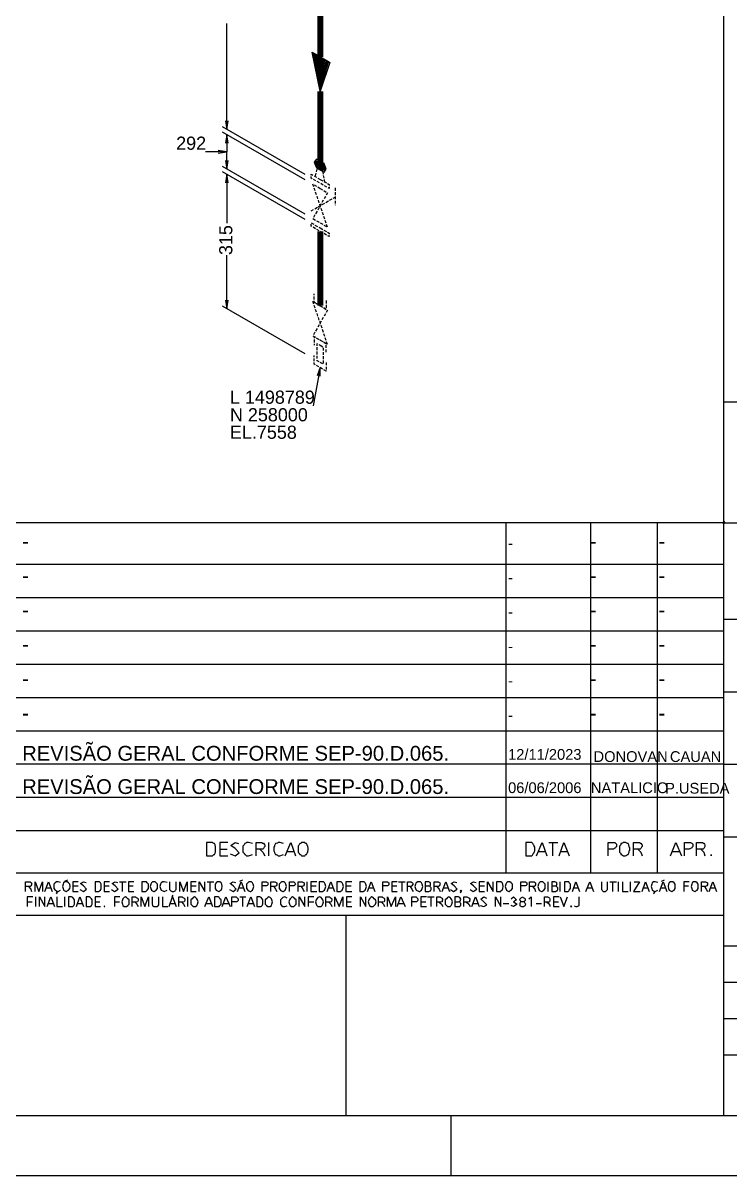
# Model space of a CAD drawing. Extents: x 0 to 597, y 0 to 422.
# Drawn here: x 338.1 to 454.8, y 0 to 190.5 of the extents above; entities that cross this region are included whole.
import ezdxf

# ---------------------------------------------------------------- set-up
doc = ezdxf.new("R2010")
doc.units = 0
doc.header["$MEASUREMENT"] = 0
doc.linetypes.add('GT100', pattern=[0.7, 0.466667, -0.233333])
doc.linetypes.add('GT101', pattern=[2.1, 1.4, -0.7])
doc.layers.add('GT_1', color=7, linetype='Continuous')
doc.styles.add('HTX1', font='O8116901', dxfattribs={"width": 1.02})

msp = doc.modelspace()

# ---------------------------------------------------------------- linework, layer by layer
at = {"linetype": 'Continuous'}
msp.add_lwpolyline([(0, 421.74), (597.11, 421.74), (597.11, 0), (0, 0)], close=True, dxfattribs=at)
at = {"layer": 'GT_1', "flags": 128}
for points in [[(25, 10), (583.8, 10), (583.8, 409.8)], [(453.8, 10), (453.8, 409.8)], [(371.76, 172.86), (371.76, 190.4)], [(387.17, 184.86), (388.73, 183.94), (387.17, 179.18), (385.82, 185.64), (388.52, 184.08), (387.17, 179.75), (385.89, 185.57), (388.37, 184.15), (387.17, 180.32), (386.1, 185.5), (388.16, 184.29), (387.17, 180.88), (386.31, 185.36), (387.95, 184.43), (387.17, 181.38), (386.46, 185.29), (387.73, 184.51), (387.17, 181.95), (386.67, 185.14), (387.59, 184.65), (387.17, 182.45), (386.88, 185), (387.38, 184.72), (387.17, 183.01), (387.1, 184.93), (387.17, 184.86), (387.17, 179.18)], [(371.55, 174.28), (371.76, 172.86), (371.97, 174.28)], [(384.68, 165.41), (371.05, 173.29)], [(384.68, 164.55), (371.05, 172.44)], [(371.97, 170.59), (371.76, 172.01), (371.55, 170.59)], [(371.76, 172.01), (371.76, 169.17)], [(371.76, 169.17), (368.21, 169.17)], [(370.34, 168.96), (371.76, 169.17), (370.34, 169.38)], [(371.55, 167.75), (371.76, 166.33), (371.97, 167.75)], [(371.76, 166.33), (371.76, 169.17)], [(387.81, 165.83), (388.16, 166.33), (387.81, 167.25), (386.53, 167.96), (386.17, 167.47), (386.53, 166.54), (387.81, 165.83)], [(386.28, 167.62), (387.14, 167.62)], [(384.68, 158.87), (371.05, 166.76)], [(384.68, 158.02), (371.05, 165.9)], [(386.19, 167.42), (387.5, 167.42)], [(386.27, 167.22), (387.82, 167.22)], [(386.34, 167.02), (387.89, 167.02)], [(386.42, 166.82), (387.97, 166.82)], [(386.5, 166.62), (388.05, 166.62)], [(386.74, 166.42), (388.12, 166.42)], [(387.1, 166.22), (388.08, 166.22)], [(371.97, 164.06), (371.76, 165.48), (371.55, 164.06)], [(371.76, 165.48), (371.76, 157.38)], [(371.76, 143.25), (371.76, 152.13)], [(384.68, 135.8), (371.05, 143.68)], [(371.55, 144.67), (371.76, 143.25), (371.97, 144.67)], [(387.17, 133.53), (386.03, 127.21)], [(387.17, 132.11), (387.17, 133.53), (386.67, 132.18)], [(453.8, 127.9), (583.8, 127.9)], [(453.8, 107.9), (25, 107.9)], [(417.8, 107.9), (417.8, 50)], [(431.8, 107.9), (431.8, 50)], [(442.8, 107.9), (442.8, 50)], [(453.7, 108), (453.8, 108.1), (454, 107.9), (453.8, 107.7), (453.6, 107.9), (453.7, 108)], [(453.8, 108), (453.9, 107.9), (453.8, 107.8), (453.7, 107.9), (453.8, 108)], [(453.8, 107.9), (583.8, 107.9)], [(453.8, 101), (328.9, 101)], [(453.8, 95.5), (328.9, 95.5)], [(453.8, 92), (583.8, 92)], [(453.8, 90), (328.9, 90)], [(453.8, 84.5), (328.9, 84.5)], [(453.8, 80), (583.8, 80)], [(453.8, 79), (328.9, 79)], [(453.8, 73.5), (328.9, 73.5)], [(453.8, 68), (328.9, 68)], [(453.8, 68), (583.8, 68)], [(453.8, 62.5), (328.9, 62.5)], [(453.8, 57), (142, 57)], [(453.8, 56), (583.8, 56)], [(369.2, 52.9), (369.3, 52.9), (369.4, 52.9), (369.5, 53), (369.6, 53.1), (369.7, 53.1), (369.8, 53.3), (369.8, 53.4), (369.9, 53.5), (369.9, 53.7), (369.9, 53.8), (369.9, 54), (369.9, 54.2), (369.9, 54.3), (369.9, 54.5), (369.8, 54.6), (369.8, 54.7), (369.7, 54.9), (369.6, 54.9), (369.5, 55), (369.4, 55.1), (369.3, 55.1), (369.2, 55.1), (368.4, 55.1), (368.4, 52.9), (369.2, 52.9)], [(371.9, 55.1), (370.6, 55.1), (370.6, 52.9), (371.9, 52.9)], [(370.6, 54), (371.8, 54)], [(372.3, 53.2), (373.1, 52.9), (373.8, 53.4), (373.1, 54.1), (372.4, 54.6), (373.1, 55.1), (373.7, 54.9)], [(376, 54.9), (375.3, 55.1), (375.2, 55.1), (375, 55.1), (374.9, 55), (374.8, 54.9), (374.7, 54.9), (374.6, 54.7), (374.5, 54.6), (374.4, 54.5), (374.4, 54.3), (374.4, 54.2), (374.4, 54), (374.4, 53.8), (374.4, 53.7), (374.4, 53.5), (374.5, 53.4), (374.6, 53.3), (374.7, 53.1), (374.8, 53.1), (374.9, 53), (375, 52.9), (375.2, 52.9), (375.3, 52.9), (376, 53.1)], [(376.6, 52.9), (376.6, 55.1), (377.4, 55.1), (377.5, 55.1), (377.7, 55), (377.8, 55), (377.9, 54.8), (378, 54.7), (378, 54.5), (378, 54.4), (377.9, 54.3), (377.8, 54.1), (377.7, 54), (377.5, 54), (377.4, 54), (376.6, 54)], [(377.2, 54), (377.7, 53.5), (378, 52.9)], [(378.7, 52.9), (378.7, 55.1)], [(381.1, 54.9), (380.5, 55.1), (380.3, 55.1), (380.2, 55.1), (380.1, 55), (379.9, 54.9), (379.8, 54.9), (379.7, 54.7), (379.6, 54.6), (379.6, 54.5), (379.5, 54.3), (379.5, 54.2), (379.5, 54), (379.5, 53.8), (379.5, 53.7), (379.6, 53.5), (379.6, 53.4), (379.7, 53.3), (379.8, 53.1), (379.9, 53.1), (380.1, 53), (380.2, 52.9), (380.3, 52.9), (380.5, 52.9), (381.1, 53.1)], [(381.4, 52.9), (382.3, 55.1), (383.1, 52.9)], [(381.7, 53.6), (382.9, 53.6)], [(384.3, 52.9), (384.4, 52.9), (384.6, 52.9), (384.7, 53), (384.8, 53.1), (384.9, 53.1), (385, 53.3), (385, 53.4), (385.1, 53.5), (385.1, 53.7), (385.2, 53.8), (385.2, 54), (385.2, 54.2), (385.1, 54.3), (385.1, 54.5), (385, 54.6), (385, 54.7), (384.9, 54.9), (384.8, 54.9), (384.7, 55), (384.6, 55.1), (384.4, 55.1), (384.3, 55.1), (384.2, 55.1), (384.1, 55.1), (384, 55), (383.9, 54.9), (383.8, 54.9), (383.7, 54.7), (383.6, 54.6), (383.5, 54.5), (383.5, 54.3), (383.5, 54.2), (383.5, 54), (383.5, 53.8), (383.5, 53.7), (383.5, 53.5), (383.6, 53.4), (383.7, 53.3), (383.8, 53.1), (383.9, 53.1), (384, 53), (384.1, 52.9), (384.2, 52.9), (384.3, 52.9)], [(421.9, 52.9), (422, 52.9), (422.1, 52.9), (422.2, 53), (422.3, 53.1), (422.4, 53.3), (422.5, 53.4), (422.5, 53.5), (422.6, 53.7), (422.6, 53.8), (422.6, 54), (422.6, 54.2), (422.6, 54.3), (422.5, 54.5), (422.5, 54.6), (422.4, 54.7), (422.3, 54.9), (422.2, 55), (422.1, 55.1), (422, 55.1), (421.8, 55.1), (421.1, 55.1), (421.1, 52.9), (421.8, 52.9), (421.9, 52.9)], [(422.9, 52.9), (423.8, 55.1), (424.6, 52.9)], [(423.2, 53.6), (424.4, 53.6)], [(424.9, 55.1), (426.4, 55.1)], [(425.6, 52.9), (425.6, 55.1)], [(426.6, 52.9), (427.4, 55.1), (428.3, 52.9)], [(426.9, 53.6), (428, 53.6)], [(434.7, 52.9), (434.7, 55.1), (435.6, 55.1), (435.8, 55.1), (435.9, 55), (436, 54.9), (436.1, 54.8), (436.1, 54.6), (436.1, 54.4), (436, 54.3), (435.9, 54.2), (435.7, 54.1), (435.6, 54), (434.7, 54)], [(437.5, 52.9), (437.6, 52.9), (437.8, 53), (437.9, 53.1), (438, 53.1), (438.1, 53.3), (438.1, 53.4), (438.2, 53.5), (438.2, 53.7), (438.3, 53.8), (438.3, 54), (438.3, 54.2), (438.2, 54.3), (438.2, 54.5), (438.1, 54.6), (438.1, 54.7), (438, 54.9), (437.9, 54.9), (437.8, 55), (437.6, 55.1), (437.5, 55.1), (437.4, 55.1), (437.3, 55.1), (437.2, 55.1), (437.1, 55), (436.9, 54.9), (436.8, 54.9), (436.8, 54.7), (436.7, 54.6), (436.6, 54.5), (436.6, 54.3), (436.6, 54.2), (436.6, 54), (436.6, 53.8), (436.6, 53.7), (436.6, 53.5), (436.7, 53.4), (436.8, 53.3), (436.8, 53.1), (436.9, 53.1), (437.1, 53), (437.2, 52.9), (437.3, 52.9), (437.4, 52.9), (437.5, 52.9)], [(438.9, 52.9), (438.9, 55.1), (439.7, 55.1), (439.9, 55.1), (440, 55), (440.1, 55), (440.2, 54.8), (440.3, 54.7), (440.3, 54.5), (440.3, 54.4), (440.2, 54.3), (440.1, 54.1), (440, 54), (439.9, 54), (439.7, 54), (438.9, 54)], [(439.6, 54), (440.1, 53.5), (440.3, 52.9)], [(445, 52.9), (445.9, 55.1), (446.8, 52.9)], [(445.3, 53.6), (446.5, 53.6)], [(447.3, 52.9), (447.3, 55.1), (448.1, 55.1), (448.2, 55.1), (448.3, 55.1), (448.5, 55), (448.6, 54.9), (448.7, 54.8), (448.7, 54.6), (448.7, 54.4), (448.6, 54.3), (448.5, 54.2), (448.3, 54.1), (448.1, 54), (447.3, 54)], [(449.3, 52.9), (449.3, 55.1), (450.1, 55.1), (450.3, 55.1), (450.4, 55), (450.5, 55), (450.6, 54.8), (450.7, 54.7), (450.7, 54.5), (450.7, 54.4), (450.6, 54.3), (450.5, 54.1), (450.4, 54), (450.3, 54), (450.1, 54), (449.3, 54)], [(450, 54), (450.5, 53.5), (450.7, 52.9)], [(451.7, 53), (451.7, 53.1), (451.7, 52.9), (451.7, 53)], [(453.8, 50), (142, 50)], [(338.5, 47), (338.5, 48.6), (339.1, 48.6), (339.3, 48.6), (339.4, 48.5), (339.5, 48.4), (339.5, 48.2), (339.5, 48.1), (339.4, 47.9), (339.3, 47.8), (339.1, 47.8), (338.5, 47.8)], [(339, 47.8), (339.4, 47.4), (339.5, 47)], [(340.1, 47), (340.1, 48.6), (340.7, 47), (341.3, 48.6), (341.3, 47)], [(341.7, 47), (342.3, 48.6), (342.9, 47)], [(344.3, 48.5), (343.9, 48.6), (343.6, 48.6), (343.4, 48.4), (343.2, 48.2), (343.2, 47.8), (343.2, 47.5), (343.4, 47.2), (343.6, 47.1), (343.9, 47), (344.3, 47.2)], [(345.3, 47), (345.4, 47.1), (345.6, 47.2), (345.8, 47.5), (345.9, 47.8), (345.8, 48.2), (345.6, 48.4), (345.4, 48.6), (345.2, 48.6), (345, 48.6), (344.8, 48.4), (344.7, 48.2), (344.6, 47.8), (344.7, 47.5), (344.8, 47.2), (345, 47.1), (345.2, 47), (345.3, 47)], [(345, 48.7), (345.2, 48.8), (345.5, 48.9)], [(347.2, 48.6), (346.3, 48.6), (346.3, 47), (347.2, 47)], [(346.3, 47.9), (347.2, 47.9)], [(347.5, 47.3), (348.1, 47), (348.6, 47.4), (348.1, 47.9), (347.6, 48.3), (348.1, 48.6), (348.5, 48.5)], [(350.6, 47), (350.7, 47.1), (350.9, 47.2), (351, 47.5), (351, 47.8), (351, 48.2), (350.9, 48.4), (350.7, 48.6), (350.5, 48.6), (350, 48.6), (350, 47), (350.5, 47), (350.6, 47)], [(352.4, 48.6), (351.5, 48.6), (351.5, 47), (352.4, 47)], [(351.5, 47.9), (352.3, 47.9)], [(352.7, 47.3), (353.2, 47), (353.8, 47.4), (353.3, 47.9), (352.8, 48.3), (353.3, 48.6), (353.7, 48.5)], [(354, 48.6), (355.1, 48.6)], [(354.5, 47), (354.5, 48.6)], [(356.4, 48.6), (355.5, 48.6), (355.5, 47), (356.4, 47)], [(355.5, 47.9), (356.3, 47.9)], [(358.4, 47), (358.5, 47.1), (358.6, 47.2), (358.8, 47.5), (358.8, 47.8), (358.8, 48.2), (358.6, 48.4), (358.5, 48.6), (358.3, 48.6), (357.7, 48.6), (357.7, 47), (358.3, 47), (358.4, 47)], [(359.8, 47), (359.9, 47.1), (360.1, 47.2), (360.3, 47.5), (360.3, 47.8), (360.3, 48.2), (360.1, 48.4), (359.9, 48.6), (359.7, 48.6), (359.5, 48.6), (359.3, 48.4), (359.2, 48.2), (359.1, 47.8), (359.2, 47.5), (359.3, 47.2), (359.5, 47.1), (359.7, 47), (359.8, 47)], [(361.9, 48.5), (361.4, 48.6), (361.2, 48.6), (360.9, 48.4), (360.8, 48.2), (360.7, 47.8), (360.8, 47.5), (360.9, 47.2), (361.2, 47.1), (361.4, 47), (361.9, 47.2)], [(362.3, 48.6), (362.3, 47.5), (362.3, 47.3), (362.4, 47.2), (362.5, 47.1), (362.7, 47), (362.8, 47), (363, 47), (363.2, 47.1), (363.3, 47.2), (363.4, 47.3), (363.4, 47.5), (363.4, 48.6)], [(364, 47), (364, 48.6), (364.6, 47), (365.2, 48.6), (365.2, 47)], [(366.7, 48.6), (365.8, 48.6), (365.8, 47), (366.7, 47)], [(365.8, 47.9), (366.7, 47.9)], [(367.2, 47), (367.2, 48.6), (368.1, 47), (368.1, 48.6)], [(368.5, 48.6), (369.6, 48.6)], [(369, 47), (369, 48.6)], [(370.5, 47), (370.6, 47.1), (370.8, 47.2), (370.9, 47.5), (371, 47.8), (370.9, 48.2), (370.8, 48.4), (370.6, 48.6), (370.4, 48.6), (370.2, 48.6), (370, 48.4), (369.8, 48.2), (369.8, 47.8), (369.8, 47.5), (370, 47.2), (370.2, 47.1), (370.4, 47), (370.5, 47)], [(372.2, 47.3), (372.8, 47), (373.3, 47.4), (372.8, 47.9), (372.3, 48.3), (372.8, 48.6), (373.2, 48.5)], [(373.5, 47), (374.1, 48.6), (374.7, 47)], [(373.9, 48.7), (374.1, 48.8), (374.4, 48.9)], [(375.7, 47), (375.8, 47.1), (376, 47.2), (376.1, 47.5), (376.2, 47.8), (376.1, 48.2), (376, 48.4), (375.8, 48.6), (375.6, 48.6), (375.4, 48.6), (375.2, 48.4), (375, 48.2), (375, 47.8), (375, 47.5), (375.2, 47.2), (375.4, 47.1), (375.6, 47), (375.7, 47)], [(377.6, 47), (377.6, 48.6), (378.2, 48.6), (378.3, 48.6), (378.4, 48.5), (378.5, 48.4), (378.6, 48.2), (378.5, 48.1), (378.4, 48), (378.3, 47.9), (378.2, 47.9), (377.6, 47.9)], [(379, 47), (379, 48.6), (379.6, 48.6), (379.7, 48.6), (379.9, 48.5), (380, 48.4), (380, 48.2), (380, 48.1), (379.9, 47.9), (379.7, 47.8), (379.6, 47.8), (379, 47.8)], [(379.5, 47.8), (379.8, 47.4), (380, 47)], [(381.1, 47), (381.2, 47.1), (381.4, 47.2), (381.5, 47.5), (381.6, 47.8), (381.5, 48.2), (381.4, 48.4), (381.2, 48.6), (381, 48.6), (380.8, 48.6), (380.6, 48.4), (380.4, 48.2), (380.4, 47.8), (380.4, 47.5), (380.6, 47.2), (380.8, 47.1), (381, 47), (381.1, 47)], [(382.1, 47), (382.1, 48.6), (382.7, 48.6), (382.8, 48.6), (382.9, 48.5), (383, 48.4), (383.1, 48.2), (383, 48.1), (382.9, 48), (382.8, 47.9), (382.7, 47.9), (382.1, 47.9)], [(383.5, 47), (383.5, 48.6), (384.1, 48.6), (384.2, 48.6), (384.4, 48.5), (384.5, 48.4), (384.5, 48.2), (384.5, 48.1), (384.4, 47.9), (384.2, 47.8), (384.1, 47.8), (383.5, 47.8)], [(384, 47.8), (384.3, 47.4), (384.5, 47)], [(385, 47), (385, 48.6)], [(386.6, 48.6), (385.6, 48.6), (385.6, 47), (386.6, 47)], [(385.6, 47.9), (386.5, 47.9)], [(387.6, 47), (387.7, 47.1), (387.9, 47.2), (388, 47.5), (388.1, 47.8), (388, 48.2), (387.9, 48.4), (387.7, 48.6), (387.5, 48.6), (387, 48.6), (387, 47), (387.5, 47), (387.6, 47)], [(388.3, 47), (388.9, 48.6), (389.5, 47)], [(390.5, 47), (390.6, 47.1), (390.8, 47.2), (390.9, 47.5), (391, 47.8), (390.9, 48.2), (390.8, 48.4), (390.6, 48.6), (390.4, 48.6), (389.9, 48.6), (389.9, 47), (390.4, 47), (390.5, 47)], [(392.4, 48.6), (391.4, 48.6), (391.4, 47), (392.4, 47)], [(391.4, 47.9), (392.3, 47.9)], [(394.3, 47), (394.4, 47.1), (394.6, 47.2), (394.7, 47.5), (394.8, 47.8), (394.7, 48.2), (394.6, 48.4), (394.4, 48.6), (394.3, 48.6), (393.7, 48.6), (393.7, 47), (394.3, 47)], [(395, 47), (395.6, 48.6), (396.2, 47)], [(397.5, 47), (397.5, 48.6), (398.1, 48.6), (398.3, 48.6), (398.4, 48.5), (398.5, 48.4), (398.5, 48.2), (398.5, 48.1), (398.4, 48), (398.3, 47.9), (398.1, 47.9), (397.5, 47.9)], [(399.9, 48.6), (399, 48.6), (399, 47), (399.9, 47)], [(399, 47.9), (399.8, 47.9)], [(400.1, 48.6), (401.2, 48.6)], [(400.7, 47), (400.7, 48.6)], [(401.6, 47), (401.6, 48.6), (402, 48.6), (402.2, 48.6), (402.3, 48.5), (402.4, 48.4), (402.5, 48.2), (402.4, 48.1), (402.3, 47.9), (402.2, 47.8), (402, 47.8), (401.6, 47.8)], [(402, 47.8), (402.3, 47.4), (402.5, 47)], [(403.6, 47), (403.7, 47.1), (403.9, 47.2), (404, 47.5), (404.1, 47.8), (404, 48.2), (403.9, 48.4), (403.7, 48.6), (403.5, 48.6), (403.3, 48.6), (403, 48.4), (402.9, 48.2), (402.8, 47.8), (402.9, 47.5), (403, 47.2), (403.3, 47.1), (403.5, 47), (403.6, 47)], [(404.5, 47.9), (405.1, 47.9), (405.4, 48), (405.4, 48.3), (405.3, 48.5), (405.1, 48.6), (404.5, 48.6), (404.5, 47), (405.1, 47), (405.3, 47.1), (405.4, 47.1), (405.5, 47.3), (405.5, 47.4), (405.5, 47.6), (405.4, 47.7), (405.3, 47.8), (405.1, 47.9)], [(406, 47), (406, 48.6), (406.5, 48.6), (406.7, 48.6), (406.8, 48.5), (406.9, 48.4), (407, 48.2), (406.9, 48.1), (406.8, 47.9), (406.7, 47.8), (406.5, 47.8), (406, 47.8)], [(406.4, 47.8), (406.8, 47.4), (407, 47)], [(407.3, 47), (407.9, 48.6), (408.5, 47)], [(408.7, 47.3), (409.2, 47), (409.8, 47.4), (409.3, 47.9), (408.8, 48.3), (409.3, 48.6), (409.7, 48.5)], [(411.9, 47.3), (412.4, 47), (413, 47.4), (412.5, 47.9), (412, 48.3), (412.5, 48.6), (412.9, 48.5)], [(414.3, 48.6), (413.4, 48.6), (413.4, 47), (414.3, 47)], [(413.4, 47.9), (414.3, 47.9)], [(414.8, 47), (414.8, 48.6), (415.7, 47), (415.7, 48.6)], [(417, 47), (417, 47.1), (417.2, 47.2), (417.3, 47.5), (417.4, 47.8), (417.3, 48.2), (417.2, 48.4), (417, 48.6), (416.9, 48.6), (416.3, 48.6), (416.3, 47), (416.9, 47), (417, 47)], [(418.4, 47), (418.5, 47.1), (418.7, 47.2), (418.9, 47.5), (418.9, 47.8), (418.9, 48.2), (418.7, 48.4), (418.5, 48.6), (418.3, 48.6), (418.1, 48.6), (417.9, 48.4), (417.8, 48.2), (417.7, 47.8), (417.8, 47.5), (417.9, 47.2), (418.1, 47.1), (418.3, 47), (418.4, 47)], [(420.3, 47), (420.3, 48.6), (420.9, 48.6), (421.1, 48.6), (421.2, 48.5), (421.3, 48.4), (421.3, 48.2), (421.3, 48.1), (421.2, 48), (421, 47.9), (420.9, 47.9), (420.3, 47.9)], [(421.7, 47), (421.7, 48.6), (422.3, 48.6), (422.5, 48.6), (422.6, 48.5), (422.7, 48.4), (422.7, 48.2), (422.7, 48.1), (422.6, 47.9), (422.5, 47.8), (422.3, 47.8), (421.7, 47.8)], [(422.2, 47.8), (422.6, 47.4), (422.7, 47)], [(423.8, 47), (423.9, 47.1), (424.1, 47.2), (424.3, 47.5), (424.3, 47.8), (424.3, 48.2), (424.1, 48.4), (423.9, 48.6), (423.7, 48.6), (423.5, 48.6), (423.3, 48.4), (423.2, 48.2), (423.1, 47.8), (423.2, 47.5), (423.3, 47.2), (423.5, 47.1), (423.7, 47), (423.8, 47)], [(424.8, 47), (424.8, 48.6)], [(425.4, 47.9), (426, 47.9), (426.2, 48), (426.3, 48.3), (426.2, 48.5), (425.9, 48.6), (425.4, 48.6), (425.4, 47), (426, 47), (426.2, 47.1), (426.3, 47.1), (426.4, 47.3), (426.4, 47.4), (426.4, 47.6), (426.3, 47.7), (426.2, 47.8), (426, 47.9)], [(426.8, 47), (426.8, 48.6)], [(428.1, 47), (428.2, 47.1), (428.3, 47.2), (428.5, 47.5), (428.5, 47.8), (428.5, 48.2), (428.3, 48.4), (428.2, 48.6), (428, 48.6), (427.5, 48.6), (427.5, 47), (428, 47), (428.1, 47)], [(428.8, 47), (429.4, 48.6), (430, 47)], [(431, 47), (431.7, 48.6), (432.3, 47)], [(433.6, 48.6), (433.6, 47.5), (433.6, 47.3), (433.7, 47.2), (433.8, 47.1), (433.9, 47), (434.1, 47), (434.2, 47), (434.4, 47.1), (434.5, 47.2), (434.6, 47.3), (434.6, 47.5), (434.6, 48.6)], [(435, 48.6), (436.1, 48.6)], [(435.5, 47), (435.5, 48.6)], [(436.4, 47), (436.4, 48.6)], [(437.1, 48.6), (437.1, 47), (438, 47)], [(438.4, 47), (438.4, 48.6)], [(439, 48.6), (439.9, 48.6), (438.9, 47), (440, 47)], [(440.3, 47), (440.9, 48.6), (441.5, 47)], [(442.9, 48.5), (442.5, 48.6), (442.2, 48.6), (442, 48.4), (441.9, 48.2), (441.8, 47.8), (441.9, 47.5), (442, 47.2), (442.2, 47.1), (442.5, 47), (442.9, 47.2)], [(443.2, 47), (443.8, 48.6), (444.4, 47)], [(443.5, 48.7), (443.8, 48.8), (444, 48.9)], [(445.3, 47), (445.4, 47.1), (445.6, 47.2), (445.8, 47.5), (445.8, 47.8), (445.8, 48.2), (445.6, 48.4), (445.4, 48.6), (445.2, 48.6), (445, 48.6), (444.8, 48.4), (444.7, 48.2), (444.6, 47.8), (444.7, 47.5), (444.8, 47.2), (445, 47.1), (445.2, 47), (445.3, 47)], [(448.1, 48.6), (447.2, 48.6), (447.2, 47)], [(447.2, 47.9), (448, 47.9)], [(449.1, 47), (449.2, 47.1), (449.4, 47.2), (449.6, 47.5), (449.6, 47.8), (449.6, 48.2), (449.4, 48.4), (449.2, 48.6), (449, 48.6), (448.8, 48.6), (448.6, 48.4), (448.5, 48.2), (448.4, 47.8), (448.5, 47.5), (448.6, 47.2), (448.8, 47.1), (449, 47), (449.1, 47)], [(450.1, 47), (450.1, 48.6), (450.7, 48.6), (450.8, 48.6), (451, 48.5), (451.1, 48.4), (451.1, 48.2), (451.1, 48.1), (451, 47.9), (450.8, 47.8), (450.7, 47.8), (450.1, 47.8)], [(450.6, 47.8), (450.9, 47.4), (451.1, 47)], [(451.4, 47), (452, 48.6), (452.6, 47)], [(339.7, 46.1), (338.8, 46.1), (338.8, 44.5)], [(340.2, 44.5), (340.2, 46.1)], [(340.8, 44.5), (340.8, 46.1), (341.7, 44.5), (341.7, 46.1)], [(341.9, 47.6), (342.7, 47.6)], [(342.1, 44.5), (342.7, 46.1), (343.3, 44.5)], [(343.6, 46.6), (343.8, 46.8), (343.7, 46.8), (343.6, 46.9), (343.7, 47)], [(343.7, 46.1), (343.7, 44.5), (344.6, 44.5)], [(345, 44.5), (345, 46.1)], [(346.2, 44.5), (346.3, 44.5), (346.5, 44.7), (346.6, 44.9), (346.6, 45.3), (346.6, 45.6), (346.5, 45.8), (346.3, 46), (346.1, 46.1), (345.6, 46.1), (345.6, 44.5), (346.1, 44.5), (346.2, 44.5)], [(346.9, 44.5), (347.5, 46.1), (348.1, 44.5)], [(349.1, 44.5), (349.2, 44.5), (349.4, 44.7), (349.5, 44.9), (349.5, 45.3), (349.5, 45.6), (349.4, 45.8), (349.2, 46), (349, 46.1), (348.5, 46.1), (348.5, 44.5), (349, 44.5), (349.1, 44.5)], [(350.9, 46.1), (350, 46.1), (350, 44.5), (350.9, 44.5)], [(354.1, 46.1), (353.2, 46.1), (353.2, 44.5)], [(355.1, 44.5), (355.2, 44.5), (355.4, 44.7), (355.6, 44.9), (355.6, 45.3), (355.6, 45.6), (355.4, 45.8), (355.2, 46), (355, 46.1), (354.8, 46), (354.6, 45.8), (354.5, 45.6), (354.4, 45.3), (354.5, 44.9), (354.6, 44.7), (354.8, 44.5), (355, 44.5), (355.1, 44.5)], [(356.1, 44.5), (356.1, 46.1), (356.7, 46.1), (356.8, 46), (357, 45.9), (357.1, 45.8), (357.1, 45.6), (357.1, 45.5), (357, 45.3), (356.8, 45.2), (356.7, 45.2), (356.1, 45.2)], [(357.6, 44.5), (357.6, 46.1), (358.2, 44.5), (358.8, 46.1), (358.8, 44.5)], [(359.4, 46.1), (359.4, 44.9), (359.5, 44.8), (359.5, 44.6), (359.7, 44.5), (359.8, 44.5), (360, 44.5), (360.1, 44.5), (360.3, 44.5), (360.4, 44.6), (360.5, 44.8), (360.5, 44.9), (360.5, 46.1)], [(361.1, 46.1), (361.1, 44.5), (362, 44.5)], [(362.2, 44.5), (362.8, 46.1), (363.4, 44.5)], [(362.7, 46.1), (362.9, 46.4)], [(363.8, 44.5), (363.8, 46.1), (364.4, 46.1), (364.5, 46), (364.7, 45.9), (364.8, 45.8), (364.8, 45.6), (364.8, 45.5), (364.7, 45.3), (364.5, 45.2), (364.4, 45.2), (363.8, 45.2)], [(365.3, 44.5), (365.3, 46.1)], [(366.5, 44.5), (366.6, 44.5), (366.8, 44.7), (366.9, 44.9), (367, 45.3), (366.9, 45.6), (366.8, 45.8), (366.6, 46), (366.4, 46.1), (366.2, 46), (366, 45.8), (365.8, 45.6), (365.8, 45.3), (365.8, 44.9), (366, 44.7), (366.2, 44.5), (366.4, 44.5), (366.5, 44.5)], [(368.1, 44.5), (368.8, 46.1), (369.4, 44.5)], [(370.4, 44.5), (370.5, 44.5), (370.6, 44.7), (370.8, 44.9), (370.8, 45.3), (370.8, 45.6), (370.6, 45.8), (370.5, 46), (370.3, 46.1), (369.7, 46.1), (369.7, 44.5), (370.3, 44.5), (370.4, 44.5)], [(371, 44.5), (371.6, 46.1), (372.3, 44.5)], [(372.6, 44.5), (372.6, 46.1), (373.2, 46.1), (373.3, 46.1), (373.4, 46), (373.5, 45.9), (373.6, 45.8), (373.6, 45.7), (373.6, 45.5), (373.5, 45.4), (373.4, 45.3), (373.2, 45.3), (372.6, 45.3)], [(373.7, 47.6), (374.5, 47.6)], [(373.9, 46.1), (374.9, 46.1)], [(374.4, 44.5), (374.4, 46.1)], [(375.1, 44.5), (375.7, 46.1), (376.3, 44.5)], [(377.3, 44.5), (377.4, 44.5), (377.6, 44.7), (377.7, 44.9), (377.7, 45.3), (377.7, 45.6), (377.6, 45.8), (377.4, 46), (377.2, 46.1), (376.7, 46.1), (376.7, 44.5), (377.2, 44.5), (377.3, 44.5)], [(378.8, 44.5), (378.9, 44.5), (379.1, 44.7), (379.2, 44.9), (379.3, 45.3), (379.2, 45.6), (379.1, 45.8), (378.9, 46), (378.7, 46.1), (378.5, 46), (378.3, 45.8), (378.1, 45.6), (378.1, 45.3), (378.1, 44.9), (378.3, 44.7), (378.5, 44.5), (378.7, 44.5), (378.8, 44.5)], [(381.7, 45.9), (381.3, 46.1), (381, 46), (380.8, 45.8), (380.6, 45.6), (380.6, 45.3), (380.6, 44.9), (380.8, 44.7), (381, 44.5), (381.3, 44.5), (381.7, 44.6)], [(382.7, 44.5), (382.8, 44.5), (383, 44.7), (383.2, 44.9), (383.2, 45.3), (383.2, 45.6), (383, 45.8), (382.8, 46), (382.6, 46.1), (382.4, 46), (382.2, 45.8), (382.1, 45.6), (382, 45.3), (382.1, 44.9), (382.2, 44.7), (382.4, 44.5), (382.6, 44.5), (382.7, 44.5)], [(383.7, 44.5), (383.7, 46.1), (384.6, 44.5), (384.6, 46.1)], [(386.1, 46.1), (385.2, 46.1), (385.2, 44.5)], [(387.2, 44.5), (387.3, 44.5), (387.5, 44.7), (387.6, 44.9), (387.7, 45.3), (387.6, 45.6), (387.5, 45.8), (387.3, 46), (387.1, 46.1), (386.8, 46), (386.6, 45.8), (386.5, 45.6), (386.4, 45.3), (386.5, 44.9), (386.6, 44.7), (386.8, 44.5), (387.1, 44.5), (387.2, 44.5)], [(388.1, 44.5), (388.1, 46.1), (388.7, 46.1), (388.8, 46), (389, 45.9), (389.1, 45.8), (389.1, 45.6), (389.1, 45.5), (389, 45.3), (388.8, 45.2), (388.7, 45.2), (388.1, 45.2)], [(388.5, 47.6), (389.3, 47.6)], [(389.6, 44.5), (389.6, 46.1), (390.3, 44.5), (390.9, 46.1), (390.9, 44.5)], [(392.4, 46.1), (391.5, 46.1), (391.5, 44.5), (392.4, 44.5)], [(393.8, 44.5), (393.8, 46.1), (394.7, 44.5), (394.7, 46.1)], [(395.8, 44.5), (395.9, 44.5), (396.1, 44.7), (396.3, 44.9), (396.4, 45.3), (396.3, 45.6), (396.1, 45.8), (395.9, 46), (395.7, 46.1), (395.5, 46), (395.3, 45.8), (395.2, 45.6), (395.1, 45.3), (395.2, 44.9), (395.3, 44.7), (395.5, 44.5), (395.7, 44.5), (395.8, 44.5)], [(395.2, 47.6), (396, 47.6)], [(396.8, 44.5), (396.8, 46.1), (397.4, 46.1), (397.5, 46), (397.7, 45.9), (397.8, 45.8), (397.8, 45.6), (397.8, 45.5), (397.7, 45.3), (397.5, 45.2), (397.4, 45.2), (396.8, 45.2)], [(398.3, 44.5), (398.3, 46.1), (398.9, 44.5), (399.6, 46.1), (399.6, 44.5)], [(399.9, 44.5), (400.5, 46.1), (401.2, 44.5)], [(402.3, 44.5), (402.3, 46.1), (403, 46.1), (403.1, 46), (403.2, 45.9), (403.3, 45.8), (403.3, 45.7), (403.3, 45.5), (403.2, 45.4), (403.1, 45.3), (403, 45.3), (402.3, 45.3)], [(404.7, 46.1), (403.8, 46.1), (403.8, 44.5), (404.7, 44.5)], [(404.9, 46.1), (406, 46.1)], [(405.5, 44.5), (405.5, 46.1)], [(406.4, 44.5), (406.4, 46.1), (406.9, 46.1), (407, 46.1), (407.1, 46), (407.3, 45.9), (407.3, 45.8), (407.4, 45.6), (407.3, 45.5), (407.3, 45.3), (407.1, 45.2), (406.9, 45.2), (406.4, 45.2)], [(407.5, 47.6), (408.3, 47.6)], [(408.5, 44.5), (408.6, 44.5), (408.8, 44.7), (408.9, 44.9), (409, 45.3), (408.9, 45.6), (408.8, 45.8), (408.6, 46), (408.4, 46.1), (408.2, 46), (408, 45.8), (407.8, 45.6), (407.8, 45.3), (407.8, 44.9), (408, 44.7), (408.2, 44.5), (408.4, 44.5), (408.5, 44.5)], [(409.4, 45.3), (410, 45.3), (410.3, 45.4), (410.4, 45.7), (410.2, 46), (410, 46.1), (409.4, 46.1), (409.4, 44.5), (410, 44.5), (410.2, 44.5), (410.3, 44.6), (410.4, 44.7), (410.4, 44.8), (410.4, 45), (410.3, 45.1), (410.2, 45.2), (410, 45.3)], [(410.5, 47.1), (410.4, 47.2), (410.3, 47.1), (410.4, 47), (410.5, 47.1), (410.3, 46.7)], [(410.9, 44.5), (410.9, 46.1), (411.4, 46.1), (411.6, 46), (411.8, 45.9), (411.8, 45.8), (411.9, 45.6), (411.8, 45.5), (411.8, 45.3), (411.6, 45.2), (411.4, 45.2), (410.9, 45.2)], [(412.2, 44.5), (412.8, 46.1), (413.4, 44.5)], [(413.6, 44.7), (414.2, 44.5), (414.7, 44.8), (414.2, 45.3), (413.7, 45.7), (414.2, 46.1), (414.6, 45.9)], [(416.1, 44.5), (416.1, 46.1), (417, 44.5), (417, 46.1)], [(418.7, 45.8), (419.1, 46.1), (419.6, 45.6), (419.1, 45.3), (419.7, 44.9), (419.1, 44.5), (418.7, 44.7)], [(420.7, 44.5), (420.8, 44.5), (420.9, 44.6), (421, 44.7), (421.1, 44.9), (421, 45), (420.9, 45.2), (420.8, 45.3), (420.6, 45.3), (420.4, 45.3), (420.3, 45.4), (420.2, 45.5), (420.1, 45.7), (420.2, 45.8), (420.3, 45.9), (420.4, 46), (420.6, 46.1), (420.7, 46), (420.9, 45.9), (421, 45.8), (421, 45.7), (421, 45.5), (420.9, 45.4), (420.7, 45.3), (420.6, 45.3), (420.4, 45.3), (420.2, 45.2), (420.1, 45), (420.1, 44.9), (420.1, 44.7), (420.2, 44.6), (420.4, 44.5), (420.6, 44.5), (420.7, 44.5)], [(421.6, 45.8), (422, 46.1), (422, 44.5)], [(424.2, 44.5), (424.2, 46.1), (424.7, 46.1), (424.9, 46), (425, 45.9), (425.1, 45.8), (425.1, 45.6), (425.1, 45.5), (425, 45.3), (424.9, 45.2), (424.7, 45.2), (424.2, 45.2)], [(426.6, 46.1), (425.7, 46.1), (425.7, 44.5), (426.6, 44.5)], [(426.8, 46.1), (427.4, 44.5), (428, 46.1)], [(429, 47.6), (429.8, 47.6)], [(429.1, 44.6), (429.4, 44.5), (429.6, 44.5), (429.9, 44.7), (429.9, 44.9), (429.9, 46.1)], [(431.2, 47.6), (432.1, 47.6)], [(440.5, 47.6), (441.3, 47.6)], [(442.2, 46.6), (442.4, 46.8), (442.3, 46.8), (442.3, 46.9), (442.3, 47)], [(443.4, 47.6), (444.2, 47.6)], [(451.6, 47.6), (452.4, 47.6)], [(338.8, 45.3), (339.6, 45.3)], [(342.3, 45), (343.1, 45)], [(347.1, 45), (347.9, 45)], [(350, 45.3), (350.8, 45.3)], [(351.5, 44.5), (351.6, 44.5), (351.5, 44.6), (351.5, 44.5)], [(353.2, 45.3), (354, 45.3)], [(356.6, 45.2), (356.9, 44.9), (357.1, 44.5)], [(362.4, 45), (363.2, 45)], [(364.3, 45.2), (364.6, 44.9), (364.8, 44.5)], [(368.3, 45), (369.2, 45)], [(371.2, 45), (372.1, 45)], [(375.3, 45), (376.1, 45)], [(385.2, 45.3), (386.1, 45.3)], [(388.6, 45.2), (388.9, 44.9), (389.1, 44.5)], [(391.5, 45.3), (392.3, 45.3)], [(397.3, 45.2), (397.6, 44.9), (397.8, 44.5)], [(400.1, 45), (400.9, 45)], [(403.8, 45.3), (404.6, 45.3)], [(406.8, 45.2), (407.2, 44.9), (407.4, 44.5)], [(411.3, 45.2), (411.7, 44.9), (411.9, 44.5)], [(412.4, 45), (413.2, 45)], [(417.4, 45), (418.3, 45)], [(422.8, 45), (423.7, 45)], [(424.6, 45.2), (425, 44.9), (425.1, 44.5)], [(425.7, 45.3), (426.5, 45.3)], [(428.7, 44.5), (428.6, 44.6), (428.5, 44.5), (428.6, 44.5), (428.7, 44.5)], [(453.8, 43), (328.9, 43)], [(391.4, 43), (391.4, 10)], [(453.8, 38), (583.8, 38)], [(453.8, 32), (583.8, 32)], [(453.8, 26), (583.8, 26)], [(453.8, 20), (583.8, 20)], [(408.8, 0.2), (408.8, 10)], [(453.8, 10), (583.8, 10)]]:
    msp.add_lwpolyline(points, dxfattribs=at)
at = {"layer": 'GT_1', "linetype": 'GT101', "const_width": 1, "flags": 128}
for points in [[(387.17, 197.14), (387.17, 184.86)], [(387.17, 179.18), (387.17, 166.9)], [(387.17, 156.03), (387.17, 143.75)]]:
    msp.add_lwpolyline(points, dxfattribs=at)
at = {"layer": 'GT_1', "linetype": 'GT100', "flags": 128}
for points in [[(387.95, 164.13), (387.45, 166.76), (386.81, 167.11), (386.31, 165.12)], [(387.17, 164.63), (388.66, 163.77), (388.66, 163.13), (385.68, 164.84), (385.68, 165.48), (387.17, 164.63)], [(387.17, 163.13), (388.37, 162.42), (385.96, 158.16), (388.37, 156.74), (385.96, 163.84), (387.17, 163.13)], [(389.65, 163.21), (389.65, 160.37)], [(385.68, 159.44), (389.65, 161.71)], [(387.17, 156.6), (388.66, 155.75), (388.66, 155.18), (385.68, 156.89), (385.68, 157.45), (387.17, 156.6)], [(388.16, 144.6), (388.16, 143.18), (386.17, 144.32), (386.17, 145.74)], [(387.17, 143.75), (388.37, 143.04), (385.96, 138.78), (388.37, 137.36), (385.96, 144.46), (387.17, 143.75)], [(388.16, 136.08), (388.16, 137.5), (386.17, 138.64), (386.17, 137.22)], [(387.17, 137.22), (387.66, 136.94), (387.66, 134.1), (386.67, 134.66), (386.67, 137.5), (387.17, 137.22)], [(388.16, 134.38), (388.16, 132.96), (386.17, 134.1), (386.17, 135.52)]]:
    msp.add_lwpolyline(points, dxfattribs=at)

# ---------------------------------------------------------------- texts
at = {"layer": 'GT_1', "style": 'HTX1', "width": 1.02}
for s, height, p in [('292', 2.174, (363.38, 169.52)), ('L 1498789', 2.174, (372.26, 127.56)), ('N 258000', 2.174, (372.26, 124.66)), ('EL.7558', 2.174, (372.26, 121.77)), ('-', 2.44, (337.96, 103.66)), ('-', 1.77, (418.19, 103.66)), ('-', 2.44, (431.68, 103.66)), ('-', 2.44, (443.04, 103.66)), ('-', 2.44, (337.96, 97.98)), ('-', 2.44, (431.68, 97.98)), ('-', 2.44, (443.04, 97.98)), ('-', 1.77, (418.19, 97.98)), ('-', 2.44, (337.96, 92.3)), ('-', 2.44, (431.68, 92.3)), ('-', 2.44, (443.04, 92.3)), ('-', 1.77, (418.19, 92.3)), ('-', 2.44, (337.96, 86.62)), ('-', 2.44, (431.68, 86.62)), ('-', 2.44, (443.04, 86.62)), ('-', 1.77, (418.19, 86.62)), ('-', 2.44, (337.96, 80.94)), ('-', 2.44, (431.68, 80.94)), ('-', 2.44, (443.04, 80.94)), ('-', 1.77, (418.19, 80.94)), ('-', 2.44, (337.96, 75.26)), ('-', 2.44, (431.68, 75.26)), ('-', 2.44, (443.04, 75.26)), ('-', 1.77, (418.19, 75.26)), ('REVISÃO GERAL CONFORME SEP-90.D.065.', 2.4406, (337.96, 68.6)), ('12/11/2023', 1.775, (418.19, 68.75)), ('DONOVAN', 1.775, (432.3, 68.39)), ('CAUAN', 1.775, (444.91, 68.39)), ('REVISÃO GERAL CONFORME SEP-90.D.065.', 2.4406, (337.96, 63.1)), ('06/06/2006', 1.775, (418.19, 63.25)), ('NATALICIO', 1.775, (431.86, 63.24)), ('P.USEDA', 1.775, (444.11, 63.16))]:
    msp.add_text(s, height=height, dxfattribs=at).set_placement(p)
msp.add_text('315', height=2.174, rotation=90, dxfattribs=at).set_placement((372.66, 152.13))

doc.saveas('drawing.dxf')
